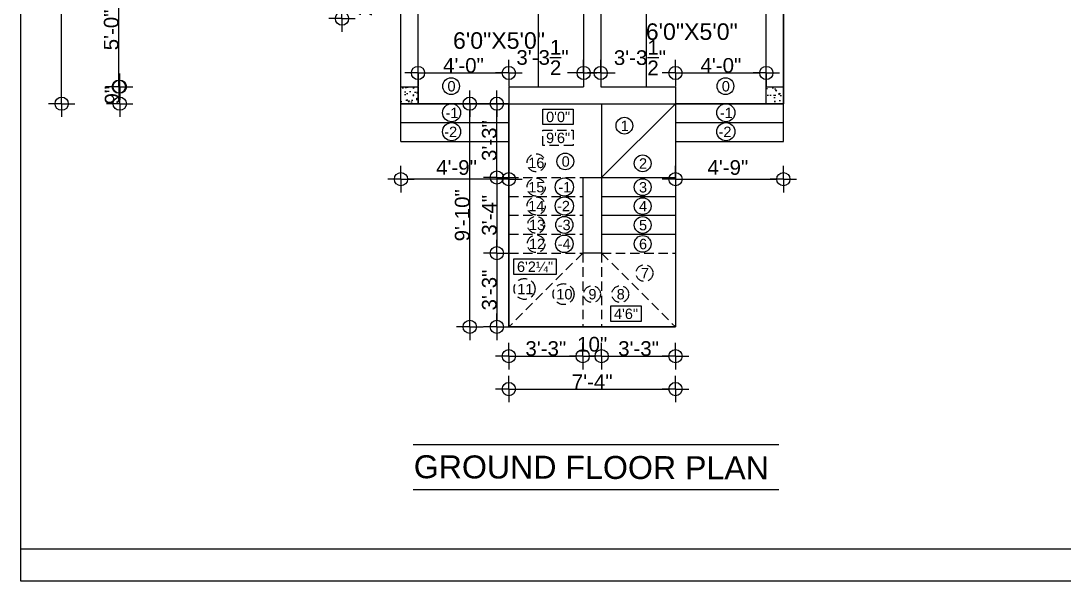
# Model space of a CAD drawing. Header units: inches. Extents: x 171009 to 352533, y -79956 to -38287.
# Drawn here: x 173237 to 173788, y -40438 to -40142 of the extents above; entities that cross this region are included whole.
import ezdxf

# ---------------------------------------------------------------- set-up
doc = ezdxf.new("R2010")
doc.units = ezdxf.units.IN
doc.header["$LTSCALE"] = 20
doc.header["$MEASUREMENT"] = 0
doc.header["$PDMODE"] = 34
doc.header["$PDSIZE"] = 5
doc.linetypes.add('HIDDEN', pattern=[0.375, 0.25, -0.125])
doc.linetypes.add('HIDDEN2', pattern=[0.1875, 0.125, -0.0625])
doc.layers.get('0').update_dxf_attribs({"linetype": 'CONTINUOUS'})
doc.layers.get('Defpoints').update_dxf_attribs({"linetype": 'CONTINUOUS'})
for name, color, linetype in [('AREA', 3, 'CONTINUOUS'), ('border', 230, 'CONTINUOUS'), ('COLUMN', 31, 'CONTINUOUS'), ('DIMLINE', 254, 'CONTINUOUS'), ('HATCH', 8, 'CONTINUOUS'), ('text', 2, 'CONTINUOUS'), ('TEXTS', 2, 'CONTINUOUS'), ('wall', 13, 'CONTINUOUS')]:
    doc.layers.add(name, color=color, linetype=linetype)
doc.styles.add('STYLE1', font='arial_B.ttf')
doc.styles.add('style5', font='arial_B.ttf')
doc.styles.add('TEXTM', font='arial_B.ttf')
doc.dimstyles.new('ARCH_96_0', dxfattribs={"dimtxt": 7.75, "dimasz": 3.5, "dimexe": 0.25, "dimexo": 0, "dimgap": 0, "dimtad": 1, "dimzin": 15, "dimdsep": 46, "dimlunit": 4, "dimtxsty": 'TEXTM', "dimblk": 'BLK', "dimcen": 0, "dimdle": 0.09375, "dimse1": 1, "dimse2": 1, "dimclrd": 256, "dimclrt": 3, "dimadec": 0, "dimazin": 0, "dimtfac": 1, "dimtix": 1, "dimtmove": 2, "dimatfit": 3, "dimldrblk": 'BLK', "dimfxl": 0.25, "dimtvp": 1.4625, "dimtolj": 1, "dimtzin": 15, "dimlwd": -1, "dimarcsym": 0})

# ---------------------------------------------------------------- blocks, each defined once
blk = doc.blocks.new('BLK')
for q in [(0, 2), (-2, 0), (0, -2), (2, 0)]:
    blk.add_line((0, 0), q)
blk.add_circle((0, 0), 1)
blk = doc.blocks.new('*D55')
at = {"layer": 'Defpoints', "color": 0, "transparency": 16777216}
for p in [(173494.52, -40169.11), (173446.52, -40180.86), (173494.52, -40180.86)]:
    blk.add_point(p, dxfattribs=at)
at = {"layer": 'DIMLINE', "transparency": 16777216}
blk.add_line((173450.02, -40169.11), (173491.02, -40169.11), dxfattribs=at)
at = {"layer": 'DIMLINE', "transparency": 16777216, "xscale": 3.5, "yscale": 3.5, "zscale": 3.5, "rotation": 180}
blk.add_blockref('BLK', (173446.52, -40169.11), dxfattribs=at)
at = {"layer": 'DIMLINE', "transparency": 16777216, "xscale": 3.5, "yscale": 3.5, "zscale": 3.5}
blk.add_blockref('BLK', (173494.52, -40169.11), dxfattribs=at)
at = {"layer": 'DIMLINE', "color": 3, "transparency": 16777216, "insert": (173470.52, -40165.16), "char_height": 7.75, "attachment_point": 5, "style": 'TEXTM'}
blk.add_mtext('\\A1;4\'-0"', dxfattribs=at)
blk = doc.blocks.new('*D56')
at = {"layer": 'Defpoints', "color": 0, "transparency": 16777216}
for p in [(173630.52, -40169.11), (173582.52, -40176.36), (173630.52, -40176.36)]:
    blk.add_point(p, dxfattribs=at)
at = {"layer": 'DIMLINE', "transparency": 16777216}
blk.add_line((173586.02, -40169.11), (173627.02, -40169.11), dxfattribs=at)
at = {"layer": 'DIMLINE', "transparency": 16777216, "xscale": 3.5, "yscale": 3.5, "zscale": 3.5, "rotation": 180}
blk.add_blockref('BLK', (173582.52, -40169.11), dxfattribs=at)
at = {"layer": 'DIMLINE', "transparency": 16777216, "xscale": 3.5, "yscale": 3.5, "zscale": 3.5}
blk.add_blockref('BLK', (173630.52, -40169.11), dxfattribs=at)
at = {"layer": 'DIMLINE', "color": 3, "transparency": 16777216, "insert": (173606.52, -40165.16), "char_height": 7.75, "attachment_point": 5, "style": 'TEXTM'}
blk.add_mtext('\\A1;4\'-0"', dxfattribs=at)
blk = doc.blocks.new('*D57')
at = {"layer": 'Defpoints', "color": 0, "transparency": 16777216}
for p in [(173258.27, -39771.36), (173299.13, -39771.36), (173456.63, -40185.36)]:
    blk.add_point(p, dxfattribs=at)
at = {"layer": 'DIMLINE', "transparency": 16777216}
blk.add_line((173258.27, -40181.86), (173258.27, -39774.86), dxfattribs=at)
at = {"layer": 'DIMLINE', "transparency": 16777216, "xscale": 3.5, "yscale": 3.5, "zscale": 3.5}
for p, rotation in [((173258.27, -39771.36), 90), ((173258.27, -40185.36), 270)]:
    blk.add_blockref('BLK', p, dxfattribs=dict(at, rotation=rotation))
at = {"layer": 'DIMLINE', "color": 3, "transparency": 16777216, "insert": (173254.31, -39978.36), "char_height": 7.75, "attachment_point": 5, "rotation": 90, "style": 'TEXTM'}
blk.add_mtext('\\A1;34\'-6"', dxfattribs=at)
blk = doc.blocks.new('*D58')
at = {"layer": 'Defpoints', "color": 0, "transparency": 16777216}
for p in [(173406.36, -40116.36), (173406.36, -40116.36), (173406.36, -40140.36)]:
    blk.add_point(p, dxfattribs=at)
at = {"layer": 'DIMLINE', "transparency": 16777216}
blk.add_line((173406.36, -40136.86), (173406.36, -40119.86), dxfattribs=at)
at = {"layer": 'DIMLINE', "transparency": 16777216, "xscale": 3.5, "yscale": 3.5, "zscale": 3.5}
for p, rotation in [((173406.36, -40116.36), 90), ((173406.36, -40140.36), 270)]:
    blk.add_blockref('BLK', p, dxfattribs=dict(at, rotation=rotation))
at = {"layer": 'DIMLINE', "color": 3, "transparency": 16777216, "insert": (173418.45, -40128.36), "char_height": 7.75, "attachment_point": 5, "rotation": 90, "style": 'TEXTM'}
blk.add_mtext('\\A1;2\'-0"', dxfattribs=at)
blk = doc.blocks.new('*D105')
at = {"layer": 'Defpoints', "color": 0, "transparency": 16777216}
for p in [(173288.44, -40116.36), (173453.02, -40116.36), (173437.52, -40176.36)]:
    blk.add_point(p, dxfattribs=at)
at = {"layer": 'DIMLINE', "transparency": 16777216}
blk.add_line((173288.44, -40172.86), (173288.44, -40119.86), dxfattribs=at)
at = {"layer": 'DIMLINE', "transparency": 16777216, "xscale": 3.5, "yscale": 3.5, "zscale": 3.5}
for p, rotation in [((173288.44, -40116.36), 90), ((173288.44, -40176.36), 270)]:
    blk.add_blockref('BLK', p, dxfattribs=dict(at, rotation=rotation))
at = {"layer": 'DIMLINE', "color": 3, "transparency": 16777216, "insert": (173284.49, -40146.36), "char_height": 7.75, "attachment_point": 5, "rotation": 90, "style": 'TEXTM'}
blk.add_mtext('\\A1;5\'-0"', dxfattribs=at)
blk = doc.blocks.new('*D107')
at = {"layer": 'Defpoints', "color": 0, "transparency": 16777216}
for p in [(173437.52, -40176.36), (173288.94, -40185.36), (173437.52, -40185.36)]:
    blk.add_point(p, dxfattribs=at)
at = {"layer": 'DIMLINE', "transparency": 16777216}
blk.add_line((173288.94, -40179.86), (173288.94, -40181.86), dxfattribs=at)
at = {"layer": 'DIMLINE', "transparency": 16777216, "xscale": 3.5, "yscale": 3.5, "zscale": 3.5}
for p, rotation in [((173288.94, -40176.36), 90), ((173288.94, -40185.36), 270)]:
    blk.add_blockref('BLK', p, dxfattribs=dict(at, rotation=rotation))
at = {"layer": 'DIMLINE', "color": 3, "transparency": 16777216, "insert": (173284.99, -40180.86), "char_height": 7.75, "attachment_point": 5, "rotation": 90, "style": 'TEXTM'}
blk.add_mtext('\\A1;9"', dxfattribs=at)
blk = doc.blocks.new('*D170')
at = {"layer": 'Defpoints', "color": 0, "transparency": 16777216}
for p in [(173534.02, -40169.11), (173494.52, -40176.36), (173534.02, -40176.36)]:
    blk.add_point(p, dxfattribs=at)
at = {"layer": 'DIMLINE', "transparency": 16777216}
for p, q in [((173498.02, -40169.11), (173499.15, -40169.11)), ((173530.52, -40169.11), (173525.4, -40169.11))]:
    blk.add_line(p, q, dxfattribs=at)
at = {"layer": 'DIMLINE', "transparency": 16777216, "xscale": 3.5, "yscale": 3.5, "zscale": 3.5, "rotation": 180}
blk.add_blockref('BLK', (173494.52, -40169.11), dxfattribs=at)
at = {"layer": 'DIMLINE', "transparency": 16777216, "xscale": 3.5, "yscale": 3.5, "zscale": 3.5}
blk.add_blockref('BLK', (173534.02, -40169.11), dxfattribs=at)
at = {"layer": 'DIMLINE', "color": 3, "transparency": 16777216, "insert": (173512.27, -40160.92), "char_height": 7.75, "attachment_point": 5, "style": 'TEXTM'}
blk.add_mtext('\\A1;3\'-3{\\H1.000000x;\\S1/2;}"', dxfattribs=at)
blk = doc.blocks.new('*D171')
at = {"layer": 'Defpoints', "color": 0, "transparency": 16777216}
for p in [(173582.52, -40169.11), (173543.02, -40176.36), (173582.52, -40176.36)]:
    blk.add_point(p, dxfattribs=at)
at = {"layer": 'DIMLINE', "transparency": 16777216}
for p, q in [((173546.52, -40169.11), (173550.64, -40169.11)), ((173579.02, -40169.11), (173576.89, -40169.11))]:
    blk.add_line(p, q, dxfattribs=at)
at = {"layer": 'DIMLINE', "transparency": 16777216, "xscale": 3.5, "yscale": 3.5, "zscale": 3.5, "rotation": 180}
blk.add_blockref('BLK', (173543.02, -40169.11), dxfattribs=at)
at = {"layer": 'DIMLINE', "transparency": 16777216, "xscale": 3.5, "yscale": 3.5, "zscale": 3.5}
blk.add_blockref('BLK', (173582.52, -40169.11), dxfattribs=at)
at = {"layer": 'DIMLINE', "color": 3, "transparency": 16777216, "insert": (173563.76, -40161), "char_height": 7.75, "attachment_point": 5, "style": 'TEXTM'}
blk.add_mtext('\\A1;3\'-3{\\H1.000000x;\\S1/2;}"', dxfattribs=at)
blk = doc.blocks.new('*D175')
at = {"layer": 'Defpoints', "color": 0, "transparency": 16777216}
for p in [(173488.17, -40185.36), (173499.02, -40185.36), (173498.52, -40224.36)]:
    blk.add_point(p, dxfattribs=at)
at = {"layer": 'DIMLINE', "transparency": 16777216}
blk.add_line((173488.17, -40220.86), (173488.17, -40188.86), dxfattribs=at)
at = {"layer": 'DIMLINE', "transparency": 16777216, "xscale": 3.5, "yscale": 3.5, "zscale": 3.5}
for p, rotation in [((173488.17, -40185.36), 90), ((173488.17, -40224.36), 270)]:
    blk.add_blockref('BLK', p, dxfattribs=dict(at, rotation=rotation))
at = {"layer": 'DIMLINE', "color": 3, "transparency": 16777216, "insert": (173484.21, -40204.86), "char_height": 7.75, "attachment_point": 5, "rotation": 90, "style": 'TEXTM'}
blk.add_mtext('\\A1;3\'-3"', dxfattribs=at)
blk = doc.blocks.new('*D176')
at = {"layer": 'Defpoints', "color": 0, "transparency": 16777216}
for p in [(173498.52, -40224.36), (173488.17, -40264.36), (173501.44, -40264.36)]:
    blk.add_point(p, dxfattribs=at)
at = {"layer": 'DIMLINE', "transparency": 16777216}
blk.add_line((173488.17, -40227.86), (173488.17, -40260.86), dxfattribs=at)
at = {"layer": 'DIMLINE', "transparency": 16777216, "xscale": 3.5, "yscale": 3.5, "zscale": 3.5}
for p, rotation in [((173488.17, -40224.36), 90), ((173488.17, -40264.36), 270)]:
    blk.add_blockref('BLK', p, dxfattribs=dict(at, rotation=rotation))
at = {"layer": 'DIMLINE', "color": 3, "transparency": 16777216, "insert": (173484.21, -40244.36), "char_height": 7.75, "attachment_point": 5, "rotation": 90, "style": 'TEXTM'}
blk.add_mtext('\\A1;3\'-4"', dxfattribs=at)
blk = doc.blocks.new('*D177')
at = {"layer": 'Defpoints', "color": 0, "transparency": 16777216}
for p in [(173501.44, -40264.36), (173488.17, -40303.36), (173504.26, -40303.36)]:
    blk.add_point(p, dxfattribs=at)
at = {"layer": 'DIMLINE', "transparency": 16777216}
blk.add_line((173488.17, -40267.86), (173488.17, -40299.86), dxfattribs=at)
at = {"layer": 'DIMLINE', "transparency": 16777216, "xscale": 3.5, "yscale": 3.5, "zscale": 3.5}
for p, rotation in [((173488.17, -40264.36), 90), ((173488.17, -40303.36), 270)]:
    blk.add_blockref('BLK', p, dxfattribs=dict(at, rotation=rotation))
at = {"layer": 'DIMLINE', "color": 3, "transparency": 16777216, "insert": (173484.21, -40283.86), "char_height": 7.75, "attachment_point": 5, "rotation": 90, "style": 'TEXTM'}
blk.add_mtext('\\A1;3\'-3"', dxfattribs=at)
blk = doc.blocks.new('*D178')
at = {"layer": 'Defpoints', "color": 0, "transparency": 16777216}
for p in [(173494.52, -40303.36), (173533.52, -40303.36), (173533.52, -40318.81)]:
    blk.add_point(p, dxfattribs=at)
at = {"layer": 'DIMLINE', "transparency": 16777216}
blk.add_line((173498.02, -40318.81), (173530.02, -40318.81), dxfattribs=at)
at = {"layer": 'DIMLINE', "transparency": 16777216, "xscale": 3.5, "yscale": 3.5, "zscale": 3.5, "rotation": 180}
blk.add_blockref('BLK', (173494.52, -40318.81), dxfattribs=at)
at = {"layer": 'DIMLINE', "transparency": 16777216, "xscale": 3.5, "yscale": 3.5, "zscale": 3.5}
blk.add_blockref('BLK', (173533.52, -40318.81), dxfattribs=at)
at = {"layer": 'DIMLINE', "color": 3, "transparency": 16777216, "insert": (173514.02, -40314.85), "char_height": 7.75, "attachment_point": 5, "style": 'TEXTM'}
blk.add_mtext('\\A1;3\'-3"', dxfattribs=at)
blk = doc.blocks.new('*D179')
at = {"layer": 'Defpoints', "color": 0, "transparency": 16777216}
for p in [(173533.52, -40303.36), (173543.52, -40303.36), (173543.52, -40318.81)]:
    blk.add_point(p, dxfattribs=at)
at = {"layer": 'DIMLINE', "transparency": 16777216}
blk.add_line((173537.02, -40318.81), (173540.02, -40318.81), dxfattribs=at)
at = {"layer": 'DIMLINE', "transparency": 16777216, "xscale": 3.5, "yscale": 3.5, "zscale": 3.5, "rotation": 180}
blk.add_blockref('BLK', (173533.52, -40318.81), dxfattribs=at)
at = {"layer": 'DIMLINE', "transparency": 16777216, "xscale": 3.5, "yscale": 3.5, "zscale": 3.5}
blk.add_blockref('BLK', (173543.52, -40318.81), dxfattribs=at)
at = {"layer": 'DIMLINE', "color": 3, "transparency": 16777216, "insert": (173538.52, -40312.58), "char_height": 7.75, "attachment_point": 5, "style": 'TEXTM'}
blk.add_mtext('\\A1;10"', dxfattribs=at)
blk = doc.blocks.new('*D180')
at = {"layer": 'Defpoints', "color": 0, "transparency": 16777216}
for p in [(173543.52, -40303.36), (173582.52, -40303.36), (173582.52, -40318.81)]:
    blk.add_point(p, dxfattribs=at)
at = {"layer": 'DIMLINE', "transparency": 16777216}
blk.add_line((173547.02, -40318.81), (173579.02, -40318.81), dxfattribs=at)
at = {"layer": 'DIMLINE', "transparency": 16777216, "xscale": 3.5, "yscale": 3.5, "zscale": 3.5, "rotation": 180}
blk.add_blockref('BLK', (173543.52, -40318.81), dxfattribs=at)
at = {"layer": 'DIMLINE', "transparency": 16777216, "xscale": 3.5, "yscale": 3.5, "zscale": 3.5}
blk.add_blockref('BLK', (173582.52, -40318.81), dxfattribs=at)
at = {"layer": 'DIMLINE', "color": 3, "transparency": 16777216, "insert": (173563.02, -40314.85), "char_height": 7.75, "attachment_point": 5, "style": 'TEXTM'}
blk.add_mtext('\\A1;3\'-3"', dxfattribs=at)
blk = doc.blocks.new('*D181')
at = {"layer": 'Defpoints', "color": 0, "transparency": 16777216}
for p in [(173473.86, -40185.36), (173582.52, -40185.36), (173582.52, -40303.36)]:
    blk.add_point(p, dxfattribs=at)
at = {"layer": 'DIMLINE', "transparency": 16777216}
blk.add_line((173473.86, -40299.86), (173473.86, -40188.86), dxfattribs=at)
at = {"layer": 'DIMLINE', "transparency": 16777216, "xscale": 3.5, "yscale": 3.5, "zscale": 3.5}
for p, rotation in [((173473.86, -40185.36), 90), ((173473.86, -40303.36), 270)]:
    blk.add_blockref('BLK', p, dxfattribs=dict(at, rotation=rotation))
at = {"layer": 'DIMLINE', "color": 3, "transparency": 16777216, "insert": (173469.9, -40244.36), "char_height": 7.75, "attachment_point": 5, "rotation": 90, "style": 'TEXTM'}
blk.add_mtext('\\A1;9\'-10"', dxfattribs=at)
blk = doc.blocks.new('*D182')
at = {"layer": 'Defpoints', "color": 0, "transparency": 16777216}
for p in [(173494.52, -40289.6), (173582.52, -40289.6), (173582.52, -40336.23)]:
    blk.add_point(p, dxfattribs=at)
at = {"layer": 'DIMLINE', "transparency": 16777216}
blk.add_line((173498.02, -40336.23), (173579.02, -40336.23), dxfattribs=at)
at = {"layer": 'DIMLINE', "transparency": 16777216, "xscale": 3.5, "yscale": 3.5, "zscale": 3.5, "rotation": 180}
blk.add_blockref('BLK', (173494.52, -40336.23), dxfattribs=at)
at = {"layer": 'DIMLINE', "transparency": 16777216, "xscale": 3.5, "yscale": 3.5, "zscale": 3.5}
blk.add_blockref('BLK', (173582.52, -40336.23), dxfattribs=at)
at = {"layer": 'DIMLINE', "color": 3, "transparency": 16777216, "insert": (173538.52, -40332.36), "char_height": 7.75, "attachment_point": 5, "style": 'TEXTM'}
blk.add_mtext('\\A1;7\'-4"', dxfattribs=at)
blk = doc.blocks.new('*D183')
at = {"layer": 'Defpoints', "color": 0, "transparency": 16777216}
for p in [(173639.52, -40205.36), (173582.52, -40223.27), (173639.52, -40225.27)]:
    blk.add_point(p, dxfattribs=at)
at = {"layer": 'DIMLINE', "transparency": 16777216}
blk.add_line((173586.02, -40225.27), (173636.02, -40225.27), dxfattribs=at)
at = {"layer": 'DIMLINE', "transparency": 16777216, "xscale": 3.5, "yscale": 3.5, "zscale": 3.5, "rotation": 180}
blk.add_blockref('BLK', (173582.52, -40225.27), dxfattribs=at)
at = {"layer": 'DIMLINE', "transparency": 16777216, "xscale": 3.5, "yscale": 3.5, "zscale": 3.5}
blk.add_blockref('BLK', (173639.52, -40225.27), dxfattribs=at)
at = {"layer": 'DIMLINE', "color": 3, "transparency": 16777216, "insert": (173610.18, -40219.14), "char_height": 7.75, "attachment_point": 5, "style": 'TEXTM'}
blk.add_mtext('\\A1;4\'-9"', dxfattribs=at)
blk = doc.blocks.new('*D184')
at = {"layer": 'Defpoints', "color": 0, "transparency": 16777216}
for p in [(173437.52, -40205.36), (173437.52, -40225.27), (173494.51, -40223.27)]:
    blk.add_point(p, dxfattribs=at)
at = {"layer": 'DIMLINE', "transparency": 16777216}
blk.add_line((173491.01, -40225.27), (173441.02, -40225.27), dxfattribs=at)
at = {"layer": 'DIMLINE', "transparency": 16777216, "xscale": 3.5, "yscale": 3.5, "zscale": 3.5, "rotation": 180}
blk.add_blockref('BLK', (173437.52, -40225.27), dxfattribs=at)
at = {"layer": 'DIMLINE', "transparency": 16777216, "xscale": 3.5, "yscale": 3.5, "zscale": 3.5}
blk.add_blockref('BLK', (173494.51, -40225.27), dxfattribs=at)
at = {"layer": 'DIMLINE', "color": 3, "transparency": 16777216, "insert": (173466.85, -40219.14), "char_height": 7.75, "attachment_point": 5, "style": 'TEXTM'}
blk.add_mtext('\\A1;4\'-9"', dxfattribs=at)

msp = doc.modelspace()

# ---------------------------------------------------------------- hatches: boundary and pattern name
at = {"layer": 'HATCH'}
h = msp.add_hatch(dxfattribs=at)
h.set_pattern_fill('AR-CONC', color=8, style=0)
h.set_pattern_definition([(50, (-2114.3785, 1812.865), (7.17260183, -0.62752135), [0.75, -8.25]), (355, (-2114.3785, 1812.865), (-1.38751334, 7.52192134), [0.6, -6.6]), (100.4514, (-2113.781, 1812.8125), (5.78509382, 6.89439542), [0.6374019, -7.01142112]), (46.1842, (-2114.3785, 1814.865), (10.6724105, -1.65519014), [1.125, -12.375]), (96.6356, (-2113.489, 1814.727), (9.34662706, 9.7411787), [0.9561029, -10.51713]), (351.1842, (-2114.378, 1814.865), (9.34661945, 9.741186), [0.9, -9.9]), (21, (-2113.3785, 1814.365), (5.96907052, -4.0261889), [0.75, -8.25]), (326, (-2113.3785, 1814.365), (2.43315332, 7.25150045), [0.6, -6.6]), (71.4514, (-2112.881, 1814.029), (8.40222629, 3.22530497), [0.6374019, -7.01142112]), (37.5, (-2114.3785, 1812.8647), (0.121598553, 3.32893854), [0, -6.52, 0, -6.7, 0, -6.625]), (7.5, (-2114.3785, 1812.8647), (2.630695374, 3.94411712), [0, -3.82, 0, -6.37, 0, -2.525]), (327.5, (-2116.6085, 1812.8647), (5.33822436, -0.225548717), [0, -2.5, 0, -7.8, 0, -10.35]), (317.5, (-2117.6085, 1812.8647), (5.83186169, 1.00104982), [0, -3.25, 0, -5.18, 0, -7.35])])
h.paths.add_polyline_path([(173446.516, -40176.358), (173437.518, -40176.358), (173437.518, -40185.358), (173446.516, -40185.358)])
h = msp.add_hatch(dxfattribs=at)
h.set_pattern_fill('AR-CONC', color=8, style=0)
h.set_pattern_definition([(50, (-2083.3785, 1812.865), (7.17260183, -0.62752135), [0.75, -8.25]), (355, (-2083.3785, 1812.865), (-1.38751334, 7.52192134), [0.6, -6.6]), (100.4514, (-2082.781, 1812.8125), (5.78509382, 6.89439542), [0.6374019, -7.01142112]), (46.1842, (-2083.3785, 1814.865), (10.6724105, -1.65519014), [1.125, -12.375]), (96.6356, (-2082.489, 1814.727), (9.34662706, 9.7411787), [0.9561029, -10.51713]), (351.1842, (-2083.378, 1814.865), (9.34661945, 9.741186), [0.9, -9.9]), (21, (-2082.3785, 1814.365), (5.96907052, -4.0261889), [0.75, -8.25]), (326, (-2082.3785, 1814.365), (2.43315332, 7.25150045), [0.6, -6.6]), (71.4514, (-2081.881, 1814.029), (8.40222629, 3.22530497), [0.6374019, -7.01142112]), (37.5, (-2083.3785, 1812.8647), (0.121598553, 3.32893854), [0, -6.52, 0, -6.7, 0, -6.625]), (7.5, (-2083.3785, 1812.8647), (2.630695374, 3.94411712), [0, -3.82, 0, -6.37, 0, -2.525]), (327.5, (-2085.6085, 1812.8647), (5.33822436, -0.225548717), [0, -2.5, 0, -7.8, 0, -10.35]), (317.5, (-2086.6085, 1812.8647), (5.83186169, 1.00104982), [0, -3.25, 0, -5.18, 0, -7.35])])
h.paths.add_polyline_path([(173630.518, -40176.358), (173630.518, -40185.358), (173639.518, -40185.358), (173639.518, -40176.358)])

# ---------------------------------------------------------------- linework, layer by layer
for p, q in [((173437.518, -40185.358), (173437.518, -40116.358)), ((173446.518, -40185.358), (173446.518, -40116.358)), ((173510.018, -40116.358), (173510.018, -40176.358)), ((173567.018, -40116.358), (173567.018, -40176.358)), ((173630.518, -40176.358), (173630.518, -40116.358)), ((173639.518, -40185.358), (173639.518, -40116.358)), ((173437.516, -40185.358), (173494.518, -40185.358)), ((173437.518, -40205.358), (173437.518, -40185.358)), ((173494.518, -40185.358), (173494.518, -40303.358)), ((173543.518, -40185.358), (173543.518, -40224.358)), ((173543.518, -40224.358), (173582.518, -40185.358)), ((173582.518, -40185.358), (173639.518, -40185.358)), ((173582.518, -40185.358), (173582.518, -40303.358)), ((173639.518, -40205.358), (173639.518, -40185.358)), ((173437.518, -40195.358), (173494.018, -40195.358)), ((173582.518, -40195.358), (173639.518, -40195.358)), ((173437.518, -40205.358), (173494.018, -40205.358)), ((173582.518, -40205.358), (173639.518, -40205.358)), ((173543.518, -40224.358), (173582.518, -40224.358)), ((173543.518, -40234.358), (173582.518, -40234.358)), ((173543.518, -40244.358), (173582.518, -40244.358)), ((173543.518, -40254.358), (173582.518, -40254.358)), ((173494.518, -40303.358), (173582.518, -40303.358))]:
    msp.add_line(p, q)
at = {"linetype": 'HIDDEN2', "ltscale": 2}
msp.add_line((173514.518, -40185.358), (173517.518, -40185.358), dxfattribs=at)
at = {"linetype": 'HIDDEN'}
for p, q in [((173494.518, -40224.358), (173533.518, -40224.358)), ((173494.518, -40234.358), (173533.518, -40234.358)), ((173494.518, -40244.358), (173533.518, -40244.358)), ((173494.518, -40254.358), (173533.518, -40254.358)), ((173494.518, -40264.358), (173533.518, -40264.358)), ((173533.518, -40264.358), (173494.518, -40303.358)), ((173533.518, -40264.358), (173533.518, -40303.358)), ((173543.518, -40264.358), (173582.518, -40264.358)), ((173543.518, -40264.358), (173543.518, -40303.358)), ((173543.518, -40264.358), (173582.518, -40303.358))]:
    msp.add_line(p, q, dxfattribs=at)
at = {"color": 3}
msp.add_lwpolyline([(173236.719, -39657.916), (174863.333, -39657.916), (174863.333, -40437.786), (173236.719, -40437.786)], close=True, dxfattribs=at)
at = {"layer": 'AREA'}
msp.add_lwpolyline([(173300.018, -39771.358), (173777.018, -39771.358), (173777.019, -40116.358), (173639.518, -40116.358), (173639.518, -40185.358), (173582.518, -40185.358), (173582.518, -40303.358), (173494.518, -40303.358), (173494.518, -40185.358), (173437.518, -40185.358), (173437.518, -40116.358), (173300.016, -40116.358), (173300.016, -39771.358)], dxfattribs=at)
at = {"layer": 'border', "ltscale": 5}
msp.add_line((173236.719, -40420.686), (174863.333, -40420.686), dxfattribs=at)
at = {"layer": 'COLUMN'}
for points in [[(173446.516, -40185.358), (173437.516, -40185.358), (173437.516, -40176.358), (173446.516, -40176.358)], [(173639.518, -40185.358), (173630.518, -40185.358), (173630.518, -40176.358), (173639.518, -40176.358)]]:
    msp.add_lwpolyline(points, close=True, dxfattribs=at)
at = {"layer": 'text', "color": 7}
for points in [[(173512.489, -40188.214), (173528.477, -40188.214), (173528.477, -40196.361), (173512.489, -40196.361)], [(173512.489, -40188.214), (173528.477, -40188.214), (173528.477, -40196.361), (173512.489, -40196.361)], [(173497.111, -40267.429), (173519.579, -40267.429), (173519.579, -40275.576), (173497.111, -40275.576)], [(173548.362, -40292.307), (173564.35, -40292.307), (173564.35, -40300.454), (173548.362, -40300.454)]]:
    msp.add_lwpolyline(points, close=True, dxfattribs=at)
at = {"layer": 'text', "color": 7, "linetype": 'HIDDEN'}
msp.add_lwpolyline([(173512.489, -40199.32), (173528.477, -40199.32), (173528.477, -40207.467), (173512.489, -40207.467)], close=True, dxfattribs=at)
msp.add_lwpolyline([(173512.489, -40199.32), (173528.477, -40199.32), (173528.477, -40207.467), (173512.489, -40207.467)], close=True, dxfattribs=at)
at = {"layer": 'text', "color": 7}
for centre, radius in [((173463.995, -40176.075), 4.426), ((173608.911, -40176.075), 4.426), ((173464.231, -40190.167), 4.785), ((173609.147, -40190.167), 4.785), ((173555.535, -40196.985), 4.426), ((173464.231, -40200.167), 4.785), ((173609.147, -40200.167), 4.785), ((173524.32, -40215.861), 4.426), ((173565.187, -40216.901), 4.426), ((173523.812, -40229.421), 4.785), ((173565.187, -40229.499), 4.426), ((173523.812, -40239.421), 4.785), ((173565.187, -40239.499), 4.426), ((173523.812, -40249.421), 4.496), ((173565.187, -40249.499), 4.426), ((173523.812, -40259.462), 4.634), ((173565.187, -40259.499), 4.426)]:
    msp.add_circle(centre, radius, dxfattribs=at)
at = {"layer": 'text', "color": 7, "linetype": 'HIDDEN'}
for centre, radius in [((173508.917, -40216.603), 4.785), ((173508.917, -40229.421), 4.785), ((173508.917, -40239.421), 4.785), ((173508.917, -40249.421), 4.496), ((173508.917, -40259.462), 4.634), ((173566.143, -40274.924), 4.426), ((173502.787, -40283.294), 5.541), ((173523.395, -40286.028), 5.541), ((173538.456, -40286.028), 4.426), ((173553.389, -40286.028), 4.426)]:
    msp.add_circle(centre, radius, dxfattribs=at)
at = {"layer": 'TEXTS'}
for p, q in [((173637.094, -40365.762), (173444.002, -40365.762)), ((173637.094, -40389.45), (173444.002, -40389.45))]:
    msp.add_line(p, q, dxfattribs=at)
at = {"layer": 'wall'}
for p, q in [((173534.018, -40116.358), (173534.018, -40176.358)), ((173543.018, -40116.358), (173543.018, -40176.358)), ((173494.518, -40176.358), (173534.018, -40176.358)), ((173494.518, -40176.358), (173494.518, -40185.358)), ((173543.018, -40176.358), (173582.518, -40176.358)), ((173582.518, -40176.358), (173582.518, -40185.358)), ((173494.518, -40185.358), (173582.518, -40185.358)), ((173533.518, -40224.358), (173543.518, -40224.358)), ((173533.518, -40224.358), (173533.518, -40264.358)), ((173543.518, -40224.358), (173543.518, -40264.358)), ((173543.518, -40264.358), (173533.518, -40264.358))]:
    msp.add_line(p, q, dxfattribs=at)

# ---------------------------------------------------------------- texts
at = {"layer": 'text', "style": 'style5'}
for s, height, p in [('6\'0"X5\'0"', 8.7331, (173566.835, -40151.616)), ('6\'0"X5\'0"', 8.7331, (173464.997, -40156.331)), ('0', 5.489, (173462.08, -40178.872)), ('0', 5.489, (173606.997, -40178.872)), ('-1', 5.4893, (173461.056, -40192.964)), ('-1', 5.4893, (173605.973, -40192.964)), ('0\'0"', 5.4893, (173514.168, -40195.082)), ('0\'0"', 5.4893, (173514.168, -40195.082)), ('-2', 5.4893, (173460.368, -40202.964)), ('1', 5.489, (173553.621, -40199.782)), ('-2', 5.4893, (173605.285, -40202.964)), ('16', 5.4893, (173504.744, -40219.4)), ('0', 5.489, (173522.405, -40218.658)), ('2', 5.489, (173563.273, -40219.698)), ('15', 5.4893, (173504.744, -40232.218)), ('-1', 5.4893, (173520.638, -40232.218)), ('3', 5.489, (173563.273, -40232.296)), ('14', 5.4893, (173504.744, -40242.218)), ('-2', 5.4893, (173519.95, -40242.218)), ('4', 5.489, (173563.273, -40242.296)), ('13', 5.4893, (173505.108, -40252.218)), ('-3', 5.4893, (173520.314, -40252.218)), ('5', 5.489, (173563.273, -40252.296)), ('12', 5.4893, (173505.108, -40262.259)), ('-4', 5.4893, (173520.339, -40262.259)), ('6', 5.489, (173563.273, -40262.296)), ('6\'2¼"', 5.4893, (173498.79, -40274.296)), ('7', 5.489, (173564.228, -40277.72)), ('11', 5.4893, (173498.979, -40286.091)), ('10', 5.4893, (173519.587, -40288.825)), ('9', 5.489, (173536.541, -40288.825)), ('8', 5.489, (173551.474, -40288.825)), ('4\'6"', 5.4893, (173550.042, -40299.174))]:
    msp.add_text(s, height=height, dxfattribs=at).set_placement(p)
at = {"layer": 'text', "linetype": 'HIDDEN', "style": 'style5'}
msp.add_text('9\'6"', height=5.4893, dxfattribs=at).set_placement((173514.168, -40206.188))
msp.add_text('9\'6"', height=5.4893, dxfattribs=at).set_placement((173514.168, -40206.188))
at = {"layer": 'TEXTS', "style": 'STYLE1'}
msp.add_text('GROUND FLOOR PLAN', height=12.15, rotation=359.79159, dxfattribs=at).set_placement((173444.24, -40383.356))

# ---------------------------------------------------------------- dimensions: what is measured, and where the dimension line sits
at = {"layer": 'DIMLINE'}
for base, p1, p2, picture, middle in [((173258.271, -39771.358), (173456.63, -40185.358), (173299.131, -39771.358), '*D57', (173254.312, -39978.358)), ((173288.443, -40116.358), (173437.516, -40176.358), (173453.018, -40116.358), '*D105', (173284.486, -40146.358)), ((173288.943, -40185.358), (173437.518, -40176.358), (173437.518, -40185.358), '*D107', (173284.986, -40180.858)), ((173473.86, -40185.358), (173582.523, -40303.358), (173582.523, -40185.358), '*D181', (173469.903, -40244.358)), ((173488.17, -40185.358), (173498.524, -40224.358), (173499.023, -40185.358), '*D175', (173484.21, -40204.858)), ((173488.17, -40264.358), (173498.524, -40224.358), (173501.437, -40264.358), '*D176', (173484.21, -40244.358)), ((173488.17, -40303.358), (173501.437, -40264.358), (173504.257, -40303.358), '*D177', (173484.21, -40283.858))]:
    dim = msp.add_linear_dim(base=base, p1=p1, p2=p2, angle=90, dimstyle='ARCH_96_0', override={"dimfxl": 0.18}, dxfattribs=at)
    dim.commit()
    dim.dimension.update_dxf_attribs({"geometry": picture, "text_midpoint": middle})
for base, p1, p2, angle, picture, middle in [((173406.364, -40116.358), (173406.364, -40140.358), (173406.364, -40116.358), 90, '*D58', (173418.452, -40128.358)), ((173437.518, -40225.2682), (173494.5134, -40223.2682), (173437.518, -40205.3583), 180, '*D184', (173466.8535, -40219.136))]:
    dim = msp.add_linear_dim(base=base, p1=p1, p2=p2, angle=angle, dimstyle='ARCH_96_0', override={"dimfxl": 0.18}, dxfattribs=at)
    dim.commit()
    dim.dimension.update_dxf_attribs({"geometry": picture, "text_midpoint": middle, "dimtype": 160})
for base, p1, p2, picture, middle in [((173534.018, -40169.114), (173494.518, -40176.358), (173534.018, -40176.358), '*D170', (173512.272, -40160.918)), ((173582.518, -40169.114), (173543.018, -40176.358), (173582.518, -40176.358), '*D171', (173563.765, -40161.003)), ((173639.518, -40225.2682), (173582.5226, -40223.2682), (173639.518, -40205.3583), '*D183', (173610.1825, -40219.136)), ((173543.523, -40318.808), (173533.523, -40303.358), (173543.523, -40303.358), '*D179', (173538.523, -40312.583))]:
    dim = msp.add_linear_dim(base=base, p1=p1, p2=p2, dimstyle='ARCH_96_0', override={"dimfxl": 0.18}, dxfattribs=at)
    dim.commit()
    dim.dimension.update_dxf_attribs({"geometry": picture, "text_midpoint": middle, "dimtype": 160})
for base, p1, p2, picture, middle in [((173494.518, -40169.114), (173446.518, -40180.858), (173494.518, -40180.858), '*D55', (173470.518, -40165.157)), ((173630.518, -40169.114), (173582.518, -40176.358), (173630.518, -40176.358), '*D56', (173606.518, -40165.157)), ((173582.523, -40336.231), (173494.523, -40289.605), (173582.523, -40289.605), '*D182', (173538.523, -40332.356)), ((173533.523, -40318.808), (173494.523, -40303.358), (173533.523, -40303.358), '*D178', (173514.023, -40314.849)), ((173582.523, -40318.808), (173543.523, -40303.358), (173582.523, -40303.358), '*D180', (173563.023, -40314.849))]:
    dim = msp.add_linear_dim(base=base, p1=p1, p2=p2, dimstyle='ARCH_96_0', override={"dimfxl": 0.18}, dxfattribs=at)
    dim.commit()
    dim.dimension.update_dxf_attribs({"geometry": picture, "text_midpoint": middle})

doc.saveas('drawing.dxf')
